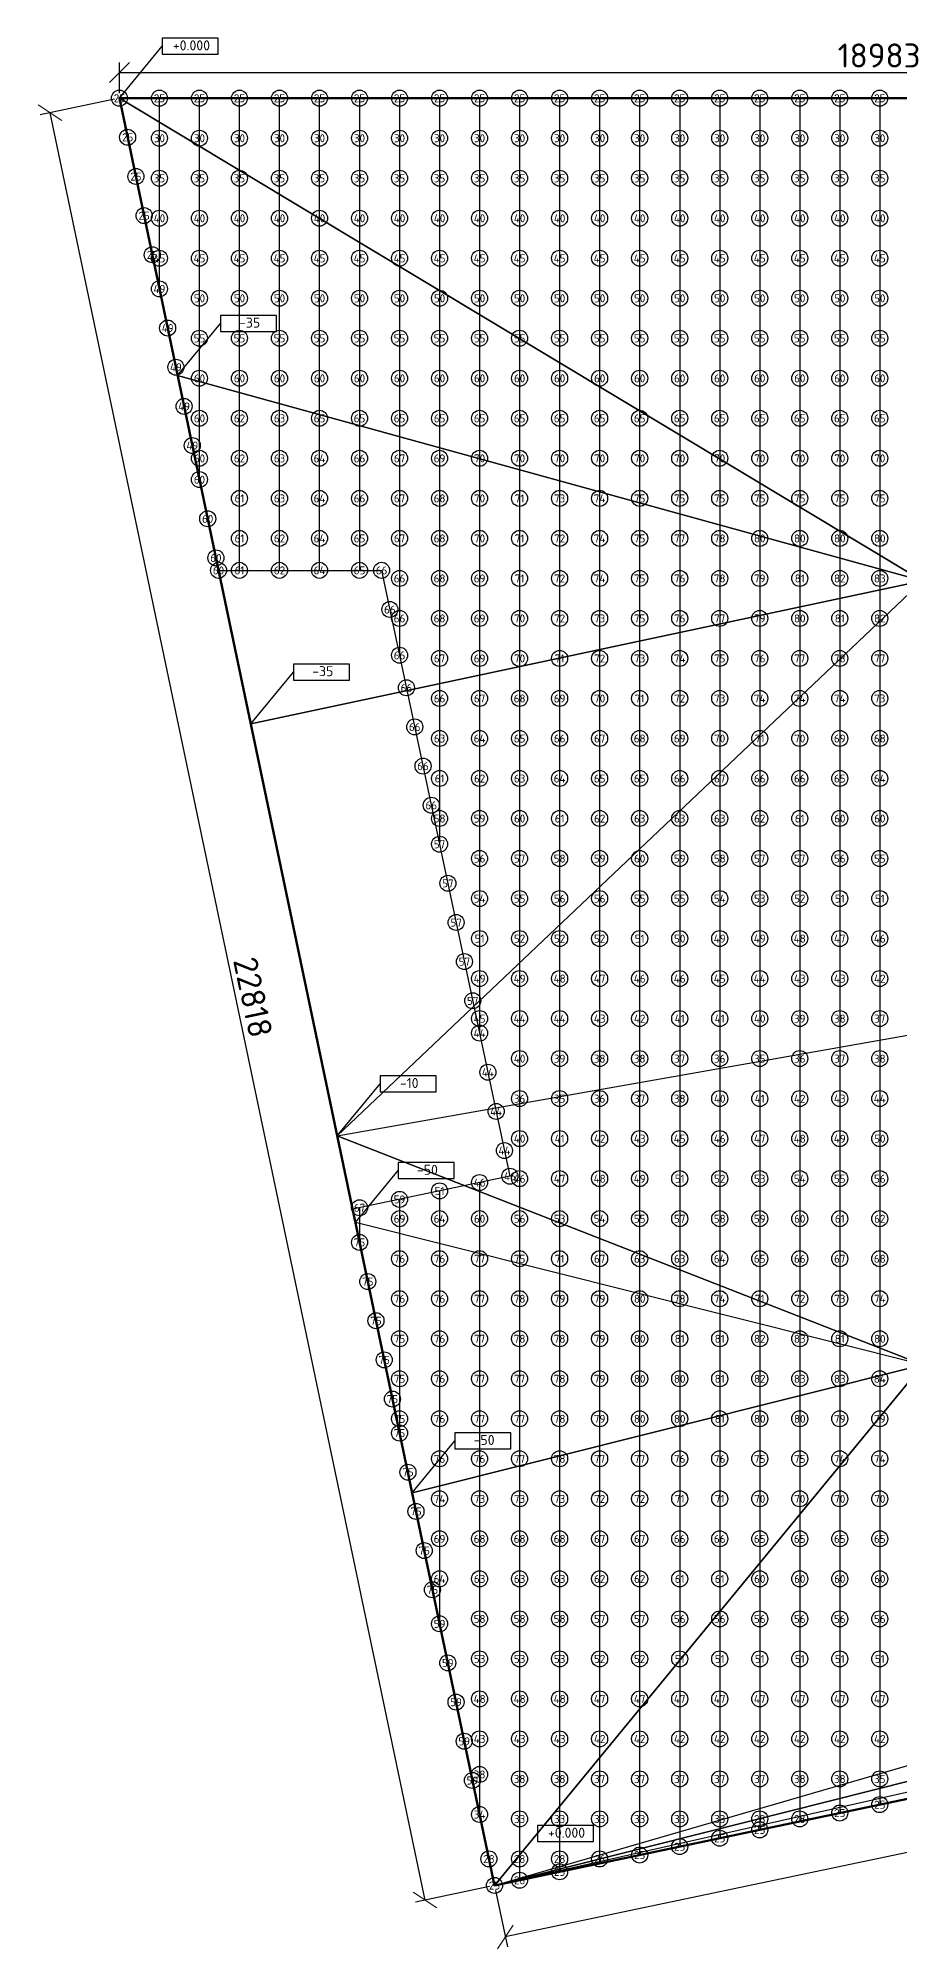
# Model space of a CAD drawing. Header units: millimetres. Extents: x 3543 to 412546, y -146359 to 38454.
# Drawn here: x 209844 to 220609, y -145965 to -122093 of the extents above; entities that cross this region are included whole.
import ezdxf
from ezdxf.enums import TextEntityAlignment as Align

# ---------------------------------------------------------------- set-up
doc = ezdxf.new("R2010")
doc.units = ezdxf.units.MM
doc.layers.add('контур', color=1, linetype='Continuous', lineweight=50)
doc.layers.add('размеры', color=7, linetype='Continuous', lineweight=5)
for name, color, linetype in [('линии_высот', 4, 'Continuous'), ('областиvb', 52, 'Continuous'), ('опоры_текстvb', 7, 'Continuous'), ('опорыvb', 7, 'Continuous'), ('сеткаvb', 8, 'Continuous')]:
    doc.layers.add(name, color=color, linetype=linetype)
doc.styles.add('isocpeur', font='isocpeur.ttf')
doc.dimstyles.new('ISO-25', dxfattribs={"dimtxt": 2.5, "dimasz": 2.5, "dimexe": 1.25, "dimexo": 0.625, "dimtad": 1, "dimdec": 0, "dimtxsty": 'isocpeur', "dimblk": 'OBLIQUE', "dimcen": 2.5, "dimadec": 0, "dimazin": 0, "dimtfac": 1, "dimtdec": 0, "dimtmove": 0, "dimatfit": 3, "dimfxl": 1, "dimarcsym": 0})

# ---------------------------------------------------------------- blocks, each defined once
blk = doc.blocks.new('otmetka_oporvb')
at = {"linetype": 'ByBlock', "lineweight": -2}
blk.add_hatch(color=0, dxfattribs=at).paths.add_polyline_path([(-38, -32, 1), (38, 32, 1)])
at = {"color": 0, "linetype": 'ByBlock', "lineweight": -2}
blk.add_line((0, 0), (2142, 2596), dxfattribs=at)
at = {"color": 0}
blk.add_lwpolyline([(2142, 2196), (4942, 2196), (4942, 2996), (2142, 2996)], close=True, dxfattribs=at)
at = {"color": 0, "linetype": 'ByBlock', "lineweight": -2, "style": 'isocpeur'}
blk.add_attdef('OTM', text='', height=500, dxfattribs=at).set_placement((3600, 2639), align=Align.MIDDLE_CENTER)
blk = doc.blocks.new('opor_symbPRO')
at = {"color": 0, "ltscale": 20}
blk.add_circle((0, 0), 100, dxfattribs=at)
at = {"layer": 'опоры_текстvb', "color": 0, "linetype": 'ByBlock', "lineweight": -2, "style": 'isocpeur'}
blk.add_attdef('COL', text='', height=100, dxfattribs=at).set_placement((0, -1), align=Align.MIDDLE_CENTER)
blk = doc.blocks.new('_OBLIQUE')
at = {"color": 0, "linetype": 'ByBlock'}
blk.add_line((-0.5, -0.5), (0.5, 0.5), dxfattribs=at)
blk = doc.blocks.new('*D54')
at = {"layer": 'Defpoints', "color": 0, "transparency": 16777216}
for p in [(229842, -122521), (210859, -122842), (229842, -122842)]:
    blk.add_point(p, dxfattribs=at)
at = {"layer": 'размеры', "color": 0, "lineweight": -2, "transparency": 16777216}
for p, q in [((210859, -122780), (210859, -122396)), ((229842, -122780), (229842, -122396)), ((210859, -122521), (229842, -122521))]:
    blk.add_line(p, q, dxfattribs=at)
at = {"layer": 'размеры', "color": 0, "lineweight": -2, "transparency": 16777216, "xscale": 250, "yscale": 250, "zscale": 250, "rotation": 180}
blk.add_blockref('_OBLIQUE', (210859, -122521), dxfattribs=at)
at = {"layer": 'размеры', "color": 0, "lineweight": -2, "transparency": 16777216, "xscale": 250, "yscale": 250, "zscale": 250}
blk.add_blockref('_OBLIQUE', (229842, -122521), dxfattribs=at)
at = {"layer": 'размеры', "color": 0, "transparency": 16777216, "insert": (220350, -122309), "char_height": 300, "attachment_point": 5, "style": 'isocpeur'}
blk.add_mtext('18983', dxfattribs=at)
blk = doc.blocks.new('*D49')
at = {"layer": 'Defpoints', "color": 0, "transparency": 16777216}
for p in [(299003, -127661), (215545, -145174), (215680, -145817)]:
    blk.add_point(p, dxfattribs=at)
at = {"layer": 'размеры', "color": 0, "lineweight": -2, "transparency": 16777216}
for p, q in [((299016, -127722), (299164, -128426)), ((299138, -128304), (215680, -145817)), ((215558, -145235), (215706, -145939))]:
    blk.add_line(p, q, dxfattribs=at)
at = {"layer": 'размеры', "color": 0, "lineweight": -2, "transparency": 16777216, "xscale": 250, "yscale": 250, "zscale": 250}
for p, rotation in [((299138, -128304), 11.85098422200823), ((215680, -145817), 191.8509842220083)]:
    blk.add_blockref('_OBLIQUE', p, dxfattribs=dict(at, rotation=rotation))
at = {"layer": 'размеры', "color": 0, "transparency": 16777216, "insert": (257365, -136852), "char_height": 300, "attachment_point": 5, "rotation": 11.851, "style": 'isocpeur'}
blk.add_mtext('85276', dxfattribs=at)
blk = doc.blocks.new('*D45')
at = {"layer": 'Defpoints', "color": 0, "transparency": 16777216}
for p in [(210859, -122842), (209992, -123024), (215545, -145174)]:
    blk.add_point(p, dxfattribs=at)
at = {"layer": 'размеры', "color": 0, "lineweight": -2, "transparency": 16777216}
for p, q in [((210798, -122855), (209870, -123050)), ((214678, -145355), (209992, -123024)), ((215484, -145186), (214556, -145381))]:
    blk.add_line(p, q, dxfattribs=at)
at = {"layer": 'размеры', "color": 0, "lineweight": -2, "transparency": 16777216, "xscale": 250, "yscale": 250, "zscale": 250}
for p, rotation in [((209992, -123024), 101.8514434178361), ((214678, -145355), 281.8514434178361)]:
    blk.add_blockref('_OBLIQUE', p, dxfattribs=dict(at, rotation=rotation))
at = {"layer": 'размеры', "color": 0, "transparency": 16777216, "insert": (212528, -134076), "char_height": 300, "attachment_point": 5, "rotation": 281.8514, "style": 'isocpeur'}
blk.add_mtext('22818', dxfattribs=at)

msp = doc.modelspace()

# ---------------------------------------------------------------- linework, layer by layer
at = {"layer": 'контур', "linetype": 'Continuous'}
msp.add_lwpolyline([(215545, -145173.6), (210858.8, -122842.2), (229841.6, -122842.2), (229841.6, -132939.6), (261341.5, -132939.6), (261341.5, -122842.2), (299003.2, -122842.2), (299003.2, -127660.7)], close=True, dxfattribs=at)
at = {"layer": 'линии_высот'}
for points in [[(210858.8, -122842.2), (220891.8, -128871.8), (229841.6, -122842.2)], [(220891.8, -128871.8), (210858.8, -122842.2), (211585.8, -126306.7)], [(220891.8, -128871.8), (211585.8, -126306.7), (212499.7, -130661.5)], [(252298.9, -136875.6), (215545, -145173.6), (299003.2, -127660.7)], [(220891.8, -128871.8), (212499.7, -130661.5), (213579.5, -135807)], [(220891.8, -128871.8), (213579.5, -135807), (229841.6, -132939.6)], [(220897.2, -138667.6), (213579.5, -135807), (229841.6, -132939.6)], [(220897.2, -138667.6), (213807, -136891.3), (213579.5, -135807)], [(220897.2, -138667.6), (213807, -136891.3), (214515.2, -140266.4)], [(244268.4, -137933.7), (252298.9, -136875.6), (215545, -145173.6)], [(215545, -145173.6), (230076.7, -140954.3), (244268.4, -137933.7)], [(220897.2, -138667.6), (214515.2, -140266.4), (215545, -145173.6)], [(220897.2, -138667.6), (215545, -145173.6), (230076.7, -140954.3)]]:
    msp.add_lwpolyline(points, close=True, dxfattribs=at)
at = {"layer": 'областиvb'}
msp.add_lwpolyline([(212096.8, -128741.7), (214134, -128741.7), (215737.6, -136311.5), (213771.9, -136724)], close=True, dxfattribs=at)
at = {"layer": 'сеткаvb'}
for p, q in [((210858.8, -122842.2), (229841.6, -122842.2)), ((211358.8, -125224.8), (211358.8, -122842.2)), ((211858.8, -127607.5), (211858.8, -122842.2)), ((212358.8, -128741.7), (212358.8, -122842.2)), ((212858.8, -128741.7), (212858.8, -122842.2)), ((213358.8, -128741.7), (213358.8, -122842.2)), ((213858.8, -122842.2), (213858.8, -128741.7)), ((214358.8, -122842.2), (214358.8, -129803)), ((214858.8, -122842.2), (214858.8, -132163.2)), ((215358.8, -122842.2), (215358.8, -134523.4)), ((215858.8, -122842.2), (215858.8, -145107.7)), ((216358.8, -122842.2), (216358.8, -145002.8)), ((216858.8, -122842.2), (216858.8, -144897.9)), ((217358.8, -122842.2), (217358.8, -144792.9)), ((217858.8, -122842.2), (217858.8, -144688)), ((218358.8, -122842.2), (218358.8, -144583.1)), ((218858.8, -122842.2), (218858.8, -144478.2)), ((219358.8, -122842.2), (219358.8, -144373.3)), ((219858.8, -122842.2), (219858.8, -144268.3)), ((220358.8, -122842.2), (220358.8, -144163.4)), ((214858.8, -136495.9), (214858.8, -141903.6)), ((215358.8, -136390.9), (215358.8, -144286.2)), ((213858.8, -136705.7), (213858.8, -137138.2)), ((214358.8, -136600.8), (214358.8, -139520.9))]:
    msp.add_line(p, q, dxfattribs=at)

# ---------------------------------------------------------------- block references
at = {"xscale": 0.25, "yscale": 0.25, "zscale": 0.25}
for p, values in [((210858.8, -122842.2), {'OTM': '+0.000'}), ((211585.8, -126306.7), {'OTM': '-35'}), ((212499.7, -130661.5), {'OTM': '-35'}), ((213579.5, -135807), {'OTM': '-10'}), ((213807, -136891.3), {'OTM': '-50'}), ((214515.2, -140266.4), {'OTM': '-50'}), ((215545, -145173.6), {'OTM': '+0.000'})]:
    msp.add_blockref('otmetka_oporvb', p, dxfattribs=at).add_auto_attribs(values)
at = {"layer": 'опорыvb', "color": 1}
for p, values in [((210858.8, -122842.2), {'COL': '25'}), ((211358.8, -122842.2), {'COL': '25'}), ((211858.8, -122842.2), {'COL': '25'}), ((212358.8, -122842.2), {'COL': '25'}), ((212858.8, -122842.2), {'COL': '25'}), ((213358.8, -122842.2), {'COL': '25'}), ((213858.8, -122842.2), {'COL': '25'}), ((214358.8, -122842.2), {'COL': '25'}), ((214858.8, -122842.2), {'COL': '25'}), ((215358.8, -122842.2), {'COL': '25'}), ((215858.8, -122842.2), {'COL': '25'}), ((216358.8, -122842.2), {'COL': '25'}), ((216858.8, -122842.2), {'COL': '25'}), ((217358.8, -122842.2), {'COL': '25'}), ((217858.8, -122842.2), {'COL': '25'}), ((218358.8, -122842.2), {'COL': '25'}), ((218858.8, -122842.2), {'COL': '25'}), ((219358.8, -122842.2), {'COL': '25'}), ((219858.8, -122842.2), {'COL': '25'}), ((220358.8, -122842.2), {'COL': '25'}), ((210961.5, -123331.5), {'COL': '25'}), ((211358.8, -123342.2), {'COL': '30'}), ((211858.8, -123342.2), {'COL': '30'}), ((212358.8, -123342.2), {'COL': '30'}), ((212858.8, -123342.2), {'COL': '30'}), ((213358.8, -123342.2), {'COL': '30'}), ((213858.8, -123342.2), {'COL': '30'}), ((214358.8, -123342.2), {'COL': '30'}), ((214858.8, -123342.2), {'COL': '30'}), ((215358.8, -123342.2), {'COL': '30'}), ((215858.8, -123342.2), {'COL': '30'}), ((216358.8, -123342.2), {'COL': '30'}), ((216858.8, -123342.2), {'COL': '30'}), ((217358.8, -123342.2), {'COL': '30'}), ((217858.8, -123342.2), {'COL': '30'}), ((218358.8, -123342.2), {'COL': '30'}), ((218858.8, -123342.2), {'COL': '30'}), ((219358.8, -123342.2), {'COL': '30'}), ((219858.8, -123342.2), {'COL': '30'}), ((220358.8, -123342.2), {'COL': '30'}), ((219858.8, -144268.3), {'COL': '25'}), ((220358.8, -144163.4), {'COL': '25'}), ((215358.8, -144286.2), {'COL': '34'}), ((215858.8, -144342.2), {'COL': '33'}), ((216358.8, -144342.2), {'COL': '33'}), ((216858.8, -144342.2), {'COL': '33'}), ((217358.8, -144342.2), {'COL': '33'}), ((217858.8, -144342.2), {'COL': '33'}), ((218358.8, -144342.2), {'COL': '33'}), ((218858.8, -144342.2), {'COL': '28'}), ((218858.8, -144478.2), {'COL': '25'}), ((219358.8, -144342.2), {'COL': '28'}), ((217858.8, -144688), {'COL': '25'}), ((218358.8, -144583.1), {'COL': '25'}), ((215475.5, -144842.2), {'COL': '28'}), ((215858.8, -144842.2), {'COL': '28'}), ((216358.8, -144842.2), {'COL': '28'}), ((216858.8, -144842.2), {'COL': '26'}), ((217358.8, -144792.9), {'COL': '25'}), ((215545, -145173.6), {'COL': '25'}), ((215858.8, -145107.7), {'COL': '26'}), ((216358.8, -145002.8), {'COL': '25'})]:
    msp.add_blockref('opor_symbPRO', p, dxfattribs=at).add_auto_attribs(values)
at = {"layer": 'опорыvb', "color": 92}
for p, values in [((211064.2, -123820.8), {'COL': '25'}), ((211358.8, -123842.2), {'COL': '35'}), ((211858.8, -123842.2), {'COL': '35'}), ((212358.8, -123842.2), {'COL': '35'}), ((212858.8, -123842.2), {'COL': '35'}), ((213358.8, -123842.2), {'COL': '35'}), ((213858.8, -123842.2), {'COL': '35'}), ((214358.8, -123842.2), {'COL': '35'}), ((214858.8, -123842.2), {'COL': '35'}), ((215358.8, -123842.2), {'COL': '35'}), ((215858.8, -123842.2), {'COL': '35'}), ((216358.8, -123842.2), {'COL': '35'}), ((216858.8, -123842.2), {'COL': '35'}), ((217358.8, -123842.2), {'COL': '35'}), ((217858.8, -123842.2), {'COL': '35'}), ((218358.8, -123842.2), {'COL': '35'}), ((218858.8, -123842.2), {'COL': '35'}), ((219358.8, -123842.2), {'COL': '35'}), ((219858.8, -123842.2), {'COL': '35'}), ((220358.8, -123842.2), {'COL': '35'}), ((211166.9, -124310.2), {'COL': '25'}), ((211358.8, -124342.2), {'COL': '40'}), ((211858.8, -124342.2), {'COL': '40'}), ((212358.8, -124342.2), {'COL': '40'}), ((212858.8, -124342.2), {'COL': '40'}), ((213358.8, -124342.2), {'COL': '40'}), ((213858.8, -124342.2), {'COL': '40'}), ((214358.8, -124342.2), {'COL': '40'}), ((214858.8, -124342.2), {'COL': '40'}), ((215358.8, -124342.2), {'COL': '40'}), ((215858.8, -124342.2), {'COL': '40'}), ((216358.8, -124342.2), {'COL': '40'}), ((216858.8, -124342.2), {'COL': '40'}), ((217358.8, -124342.2), {'COL': '40'}), ((217858.8, -124342.2), {'COL': '40'}), ((218358.8, -124342.2), {'COL': '40'}), ((218858.8, -124342.2), {'COL': '40'}), ((219358.8, -124342.2), {'COL': '40'}), ((219858.8, -124342.2), {'COL': '40'}), ((220358.8, -124342.2), {'COL': '40'}), ((211269.6, -124799.5), {'COL': '25'}), ((211358.8, -124842.2), {'COL': '45'}), ((211858.8, -124842.2), {'COL': '45'}), ((212358.8, -124842.2), {'COL': '45'}), ((212858.8, -124842.2), {'COL': '45'}), ((213358.8, -124842.2), {'COL': '45'}), ((213858.8, -124842.2), {'COL': '45'}), ((214358.8, -124842.2), {'COL': '45'}), ((214858.8, -124842.2), {'COL': '45'}), ((215358.8, -124842.2), {'COL': '45'}), ((215858.8, -124842.2), {'COL': '45'}), ((216358.8, -124842.2), {'COL': '45'}), ((216858.8, -124842.2), {'COL': '45'}), ((217358.8, -124842.2), {'COL': '45'}), ((217858.8, -124842.2), {'COL': '45'}), ((218358.8, -124842.2), {'COL': '45'}), ((218858.8, -124842.2), {'COL': '45'}), ((219358.8, -124842.2), {'COL': '45'}), ((219858.8, -124842.2), {'COL': '45'}), ((220358.8, -124842.2), {'COL': '45'}), ((211358.8, -125224.8), {'COL': '49'}), ((218358.8, -133342.2), {'COL': '49'}), ((218858.8, -133342.2), {'COL': '49'}), ((219358.8, -133342.2), {'COL': '48'}), ((219858.8, -133342.2), {'COL': '47'}), ((220358.8, -133342.2), {'COL': '46'}), ((215358.8, -133842.2), {'COL': '49'}), ((215858.8, -133842.2), {'COL': '49'}), ((216358.8, -133842.2), {'COL': '48'}), ((216858.8, -133842.2), {'COL': '47'}), ((217358.8, -133842.2), {'COL': '46'}), ((217858.8, -133842.2), {'COL': '46'}), ((218358.8, -133842.2), {'COL': '45'}), ((218858.8, -133842.2), {'COL': '44'}), ((219358.8, -133842.2), {'COL': '43'}), ((219858.8, -133842.2), {'COL': '43'}), ((220358.8, -133842.2), {'COL': '42'}), ((215273.3, -134119.8), {'COL': '57'}), ((215358.8, -134342.2), {'COL': '45'}), ((215858.8, -134342.2), {'COL': '44'}), ((216358.8, -134342.2), {'COL': '44'}), ((216858.8, -134342.2), {'COL': '43'}), ((217358.8, -134342.2), {'COL': '42'}), ((217858.8, -134342.2), {'COL': '41'}), ((218358.8, -134342.2), {'COL': '41'}), ((218858.8, -134342.2), {'COL': '40'}), ((219358.8, -134342.2), {'COL': '39'}), ((219858.8, -134342.2), {'COL': '38'}), ((220358.8, -134342.2), {'COL': '37'}), ((215358.8, -134523.4), {'COL': '44'}), ((215858.8, -134842.2), {'COL': '40'}), ((216358.8, -134842.2), {'COL': '39'}), ((216858.8, -134842.2), {'COL': '38'}), ((217358.8, -134842.2), {'COL': '38'}), ((217858.8, -134842.2), {'COL': '37'}), ((218358.8, -134842.2), {'COL': '36'}), ((218858.8, -134842.2), {'COL': '35'}), ((219358.8, -134842.2), {'COL': '36'}), ((219858.8, -134842.2), {'COL': '37'}), ((220358.8, -134842.2), {'COL': '38'}), ((215462.4, -135012.5), {'COL': '44'}), ((215858.8, -135342.2), {'COL': '36'}), ((216358.8, -135342.2), {'COL': '35'}), ((216858.8, -135342.2), {'COL': '36'}), ((217358.8, -135342.2), {'COL': '37'}), ((217858.8, -135342.2), {'COL': '38'}), ((218358.8, -135342.2), {'COL': '40'}), ((218858.8, -135342.2), {'COL': '41'}), ((219358.8, -135342.2), {'COL': '42'}), ((219858.8, -135342.2), {'COL': '43'}), ((220358.8, -135342.2), {'COL': '44'}), ((215566, -135501.7), {'COL': '44'}), ((215858.8, -135842.2), {'COL': '40'}), ((216358.8, -135842.2), {'COL': '41'}), ((216858.8, -135842.2), {'COL': '42'}), ((217358.8, -135842.2), {'COL': '43'}), ((217858.8, -135842.2), {'COL': '45'}), ((218358.8, -135842.2), {'COL': '46'}), ((218858.8, -135842.2), {'COL': '47'}), ((219358.8, -135842.2), {'COL': '48'}), ((219858.8, -135842.2), {'COL': '49'}), ((215669.7, -135990.8), {'COL': '44'}), ((215358.8, -136390.9), {'COL': '46'}), ((215737.6, -136311.5), {'COL': '46'}), ((215858.8, -136342.2), {'COL': '46'}), ((216358.8, -136342.2), {'COL': '47'}), ((216858.8, -136342.2), {'COL': '48'}), ((217358.8, -136342.2), {'COL': '49'}), ((215358.8, -142842.2), {'COL': '48'}), ((215858.8, -142842.2), {'COL': '48'}), ((216358.8, -142842.2), {'COL': '48'}), ((216858.8, -142842.2), {'COL': '47'}), ((217358.8, -142842.2), {'COL': '47'}), ((217858.8, -142842.2), {'COL': '47'}), ((218358.8, -142842.2), {'COL': '47'}), ((218858.8, -142842.2), {'COL': '47'}), ((219358.8, -142842.2), {'COL': '47'}), ((219858.8, -142842.2), {'COL': '47'}), ((220358.8, -142842.2), {'COL': '47'}), ((215358.8, -143342.2), {'COL': '43'}), ((215858.8, -143342.2), {'COL': '43'}), ((216358.8, -143342.2), {'COL': '43'}), ((216858.8, -143342.2), {'COL': '42'}), ((217358.8, -143342.2), {'COL': '42'}), ((217858.8, -143342.2), {'COL': '42'}), ((218358.8, -143342.2), {'COL': '42'}), ((218858.8, -143342.2), {'COL': '42'}), ((219358.8, -143342.2), {'COL': '42'}), ((219858.8, -143342.2), {'COL': '42'}), ((220358.8, -143342.2), {'COL': '42'}), ((215358.8, -143786.2), {'COL': '38'}), ((215858.8, -143842.2), {'COL': '38'}), ((216358.8, -143842.2), {'COL': '38'}), ((216858.8, -143842.2), {'COL': '37'}), ((217358.8, -143842.2), {'COL': '37'}), ((217858.8, -143842.2), {'COL': '37'}), ((218358.8, -143842.2), {'COL': '37'}), ((218858.8, -143842.2), {'COL': '37'}), ((219358.8, -143842.2), {'COL': '38'}), ((219858.8, -143842.2), {'COL': '38'}), ((220358.8, -143842.2), {'COL': '35'})]:
    msp.add_blockref('opor_symbPRO', p, dxfattribs=at).add_auto_attribs(values)
at = {"layer": 'опорыvb', "color": 131}
for p, values in [((211858.8, -125342.2), {'COL': '50'}), ((212358.8, -125342.2), {'COL': '50'}), ((212858.8, -125342.2), {'COL': '50'}), ((213358.8, -125342.2), {'COL': '50'}), ((213858.8, -125342.2), {'COL': '50'}), ((214358.8, -125342.2), {'COL': '50'}), ((214858.8, -125342.2), {'COL': '50'}), ((215358.8, -125342.2), {'COL': '50'}), ((215858.8, -125342.2), {'COL': '50'}), ((216358.8, -125342.2), {'COL': '50'}), ((216858.8, -125342.2), {'COL': '50'}), ((217358.8, -125342.2), {'COL': '50'}), ((217858.8, -125342.2), {'COL': '50'}), ((218358.8, -125342.2), {'COL': '50'}), ((218858.8, -125342.2), {'COL': '50'}), ((219358.8, -125342.2), {'COL': '50'}), ((219858.8, -125342.2), {'COL': '50'}), ((220358.8, -125342.2), {'COL': '50'}), ((211461.5, -125714.2), {'COL': '49'}), ((211858.8, -125842.2), {'COL': '55'}), ((212358.8, -125842.2), {'COL': '55'}), ((212858.8, -125842.2), {'COL': '55'}), ((213358.8, -125842.2), {'COL': '55'}), ((213858.8, -125842.2), {'COL': '55'}), ((214358.8, -125842.2), {'COL': '55'}), ((214858.8, -125842.2), {'COL': '55'}), ((215358.8, -125842.2), {'COL': '55'}), ((215858.8, -125842.2), {'COL': '55'}), ((216358.8, -125842.2), {'COL': '55'}), ((216858.8, -125842.2), {'COL': '55'}), ((217358.8, -125842.2), {'COL': '55'}), ((217858.8, -125842.2), {'COL': '55'}), ((218358.8, -125842.2), {'COL': '55'}), ((218858.8, -125842.2), {'COL': '55'}), ((219358.8, -125842.2), {'COL': '55'}), ((219858.8, -125842.2), {'COL': '55'}), ((220358.8, -125842.2), {'COL': '55'}), ((211564.2, -126203.5), {'COL': '49'}), ((211858.8, -126342.2), {'COL': '60'}), ((212358.8, -126342.2), {'COL': '60'}), ((212858.8, -126342.2), {'COL': '60'}), ((213358.8, -126342.2), {'COL': '60'}), ((213858.8, -126342.2), {'COL': '60'}), ((214358.8, -126342.2), {'COL': '60'}), ((214858.8, -126342.2), {'COL': '60'}), ((215358.8, -126342.2), {'COL': '60'}), ((215858.8, -126342.2), {'COL': '60'}), ((216358.8, -126342.2), {'COL': '60'}), ((216858.8, -126342.2), {'COL': '60'}), ((217358.8, -126342.2), {'COL': '60'}), ((217858.8, -126342.2), {'COL': '60'}), ((218358.8, -126342.2), {'COL': '60'}), ((218858.8, -126342.2), {'COL': '60'}), ((219358.8, -126342.2), {'COL': '60'}), ((219858.8, -126342.2), {'COL': '60'}), ((220358.8, -126342.2), {'COL': '60'}), ((211666.9, -126692.9), {'COL': '49'}), ((211858.8, -126842.2), {'COL': '60'}), ((212358.8, -126842.2), {'COL': '62'}), ((212858.8, -126842.2), {'COL': '63'}), ((213358.8, -126842.2), {'COL': '65'}), ((213858.8, -126842.2), {'COL': '65'}), ((214358.8, -126842.2), {'COL': '65'}), ((214858.8, -126842.2), {'COL': '65'}), ((215358.8, -126842.2), {'COL': '65'}), ((215858.8, -126842.2), {'COL': '65'}), ((216358.8, -126842.2), {'COL': '65'}), ((216858.8, -126842.2), {'COL': '65'}), ((217358.8, -126842.2), {'COL': '65'}), ((217858.8, -126842.2), {'COL': '65'}), ((218358.8, -126842.2), {'COL': '65'}), ((218858.8, -126842.2), {'COL': '65'}), ((219358.8, -126842.2), {'COL': '65'}), ((219858.8, -126842.2), {'COL': '65'}), ((220358.8, -126842.2), {'COL': '65'}), ((211769.6, -127182.2), {'COL': '49'}), ((211858.8, -127342.2), {'COL': '60'}), ((212358.8, -127342.2), {'COL': '62'}), ((212858.8, -127342.2), {'COL': '63'}), ((213358.8, -127342.2), {'COL': '64'}), ((213858.8, -127342.2), {'COL': '66'}), ((214358.8, -127342.2), {'COL': '67'}), ((214858.8, -127342.2), {'COL': '69'}), ((215358.8, -127342.2), {'COL': '70'}), ((215858.8, -127342.2), {'COL': '70'}), ((216358.8, -127342.2), {'COL': '70'}), ((216858.8, -127342.2), {'COL': '70'}), ((217358.8, -127342.2), {'COL': '70'}), ((217858.8, -127342.2), {'COL': '70'}), ((218358.8, -127342.2), {'COL': '70'}), ((218858.8, -127342.2), {'COL': '70'}), ((219358.8, -127342.2), {'COL': '70'}), ((219858.8, -127342.2), {'COL': '70'}), ((220358.8, -127342.2), {'COL': '70'}), ((211858.8, -127607.5), {'COL': '60'}), ((212358.8, -127842.2), {'COL': '61'}), ((212858.8, -127842.2), {'COL': '63'}), ((213358.8, -127842.2), {'COL': '64'}), ((213858.8, -127842.2), {'COL': '66'}), ((214358.8, -127842.2), {'COL': '67'}), ((214858.8, -127842.2), {'COL': '68'}), ((215358.8, -127842.2), {'COL': '70'}), ((215858.8, -127842.2), {'COL': '71'}), ((216358.8, -127842.2), {'COL': '73'}), ((216858.8, -127842.2), {'COL': '74'}), ((217358.8, -127842.2), {'COL': '75'}), ((217858.8, -127842.2), {'COL': '75'}), ((218358.8, -127842.2), {'COL': '75'}), ((218858.8, -127842.2), {'COL': '75'}), ((219358.8, -127842.2), {'COL': '75'}), ((219858.8, -127842.2), {'COL': '75'}), ((220358.8, -127842.2), {'COL': '75'}), ((211961.5, -128096.9), {'COL': '60'}), ((212358.8, -128342.2), {'COL': '61'}), ((212858.8, -128342.2), {'COL': '62'}), ((213358.8, -128342.2), {'COL': '64'}), ((213858.8, -128342.2), {'COL': '65'}), ((214358.8, -128342.2), {'COL': '67'}), ((214858.8, -128342.2), {'COL': '68'}), ((215358.8, -128342.2), {'COL': '70'}), ((215858.8, -128342.2), {'COL': '71'}), ((216358.8, -128342.2), {'COL': '72'}), ((216858.8, -128342.2), {'COL': '74'}), ((217358.8, -128342.2), {'COL': '75'}), ((217858.8, -128342.2), {'COL': '77'}), ((218358.8, -128342.2), {'COL': '78'}), ((212064.2, -128586.2), {'COL': '60'}), ((212096.8, -128741.7), {'COL': '60'}), ((212358.8, -128741.7), {'COL': '61'}), ((212858.8, -128741.7), {'COL': '62'}), ((213358.8, -128741.7), {'COL': '64'}), ((213858.8, -128741.7), {'COL': '65'}), ((214134, -128741.7), {'COL': '66'}), ((214358.8, -128842.2), {'COL': '66'}), ((214858.8, -128842.2), {'COL': '68'}), ((215358.8, -128842.2), {'COL': '69'}), ((215858.8, -128842.2), {'COL': '71'}), ((216358.8, -128842.2), {'COL': '72'}), ((216858.8, -128842.2), {'COL': '74'}), ((217358.8, -128842.2), {'COL': '75'}), ((217858.8, -128842.2), {'COL': '76'}), ((218358.8, -128842.2), {'COL': '78'}), ((218858.8, -128842.2), {'COL': '79'}), ((214237.6, -129230.9), {'COL': '66'}), ((214358.8, -129342.2), {'COL': '66'}), ((214858.8, -129342.2), {'COL': '68'}), ((215358.8, -129342.2), {'COL': '69'}), ((215858.8, -129342.2), {'COL': '70'}), ((216358.8, -129342.2), {'COL': '72'}), ((216858.8, -129342.2), {'COL': '73'}), ((217358.8, -129342.2), {'COL': '75'}), ((217858.8, -129342.2), {'COL': '76'}), ((218358.8, -129342.2), {'COL': '77'}), ((218858.8, -129342.2), {'COL': '79'}), ((214358.8, -129803), {'COL': '66'}), ((214858.8, -129842.2), {'COL': '67'}), ((215358.8, -129842.2), {'COL': '69'}), ((215858.8, -129842.2), {'COL': '70'}), ((216358.8, -129842.2), {'COL': '71'}), ((216858.8, -129842.2), {'COL': '72'}), ((217358.8, -129842.2), {'COL': '73'}), ((217858.8, -129842.2), {'COL': '74'}), ((218358.8, -129842.2), {'COL': '75'}), ((218858.8, -129842.2), {'COL': '76'}), ((219358.8, -129842.2), {'COL': '77'}), ((219858.8, -129842.2), {'COL': '78'}), ((220358.8, -129842.2), {'COL': '77'}), ((214444.8, -130209.1), {'COL': '66'}), ((214858.8, -130342.2), {'COL': '66'}), ((215358.8, -130342.2), {'COL': '67'}), ((215858.8, -130342.2), {'COL': '68'}), ((216358.8, -130342.2), {'COL': '69'}), ((216858.8, -130342.2), {'COL': '70'}), ((217358.8, -130342.2), {'COL': '71'}), ((217858.8, -130342.2), {'COL': '72'}), ((218358.8, -130342.2), {'COL': '73'}), ((218858.8, -130342.2), {'COL': '74'}), ((219358.8, -130342.2), {'COL': '74'}), ((219858.8, -130342.2), {'COL': '74'}), ((220358.8, -130342.2), {'COL': '73'}), ((214548.5, -130698.3), {'COL': '66'}), ((214858.8, -130842.2), {'COL': '63'}), ((215358.8, -130842.2), {'COL': '64'}), ((215858.8, -130842.2), {'COL': '65'}), ((216358.8, -130842.2), {'COL': '66'}), ((216858.8, -130842.2), {'COL': '67'}), ((217358.8, -130842.2), {'COL': '68'}), ((217858.8, -130842.2), {'COL': '69'}), ((218358.8, -130842.2), {'COL': '70'}), ((218858.8, -130842.2), {'COL': '71'}), ((219358.8, -130842.2), {'COL': '70'}), ((219858.8, -130842.2), {'COL': '69'}), ((220358.8, -130842.2), {'COL': '68'}), ((214652.1, -131187.4), {'COL': '66'}), ((214858.8, -131342.2), {'COL': '61'}), ((215358.8, -131342.2), {'COL': '62'}), ((215858.8, -131342.2), {'COL': '63'}), ((216358.8, -131342.2), {'COL': '64'}), ((216858.8, -131342.2), {'COL': '65'}), ((217358.8, -131342.2), {'COL': '65'}), ((217858.8, -131342.2), {'COL': '66'}), ((218358.8, -131342.2), {'COL': '67'}), ((218858.8, -131342.2), {'COL': '66'}), ((219358.8, -131342.2), {'COL': '66'}), ((219858.8, -131342.2), {'COL': '65'}), ((220358.8, -131342.2), {'COL': '64'}), ((214755.7, -131676.6), {'COL': '66'}), ((214858.8, -131842.2), {'COL': '58'}), ((215358.8, -131842.2), {'COL': '59'}), ((215858.8, -131842.2), {'COL': '60'}), ((216358.8, -131842.2), {'COL': '61'}), ((216858.8, -131842.2), {'COL': '62'}), ((217358.8, -131842.2), {'COL': '63'}), ((217858.8, -131842.2), {'COL': '63'}), ((218358.8, -131842.2), {'COL': '63'}), ((218858.8, -131842.2), {'COL': '62'}), ((219358.8, -131842.2), {'COL': '61'}), ((219858.8, -131842.2), {'COL': '60'}), ((220358.8, -131842.2), {'COL': '60'}), ((214858.8, -132163.2), {'COL': '57'}), ((215358.8, -132342.2), {'COL': '56'}), ((215858.8, -132342.2), {'COL': '57'}), ((216358.8, -132342.2), {'COL': '58'}), ((216858.8, -132342.2), {'COL': '59'}), ((217358.8, -132342.2), {'COL': '60'}), ((217858.8, -132342.2), {'COL': '59'}), ((218358.8, -132342.2), {'COL': '58'}), ((218858.8, -132342.2), {'COL': '57'}), ((219358.8, -132342.2), {'COL': '57'}), ((219858.8, -132342.2), {'COL': '56'}), ((220358.8, -132342.2), {'COL': '55'}), ((214962.4, -132652.3), {'COL': '57'}), ((215358.8, -132842.2), {'COL': '54'}), ((215858.8, -132842.2), {'COL': '55'}), ((216358.8, -132842.2), {'COL': '56'}), ((216858.8, -132842.2), {'COL': '56'}), ((217358.8, -132842.2), {'COL': '55'}), ((217858.8, -132842.2), {'COL': '55'}), ((218358.8, -132842.2), {'COL': '54'}), ((218858.8, -132842.2), {'COL': '53'}), ((219358.8, -132842.2), {'COL': '52'}), ((219858.8, -132842.2), {'COL': '51'}), ((220358.8, -132842.2), {'COL': '51'}), ((215066, -133141.5), {'COL': '57'}), ((215358.8, -133342.2), {'COL': '51'}), ((215858.8, -133342.2), {'COL': '52'}), ((216358.8, -133342.2), {'COL': '52'}), ((216858.8, -133342.2), {'COL': '52'}), ((217358.8, -133342.2), {'COL': '51'}), ((217858.8, -133342.2), {'COL': '50'}), ((215169.7, -133630.6), {'COL': '57'}), ((220358.8, -135842.2), {'COL': '50'}), ((217858.8, -136342.2), {'COL': '51'}), ((218358.8, -136342.2), {'COL': '52'}), ((218858.8, -136342.2), {'COL': '53'}), ((219358.8, -136342.2), {'COL': '54'}), ((219858.8, -136342.2), {'COL': '55'}), ((220358.8, -136342.2), {'COL': '56'}), ((214358.8, -136600.8), {'COL': '59'}), ((214858.8, -136495.9), {'COL': '51'}), ((213858.8, -136705.7), {'COL': '67'}), ((214358.8, -136842.2), {'COL': '69'}), ((214858.8, -136842.2), {'COL': '64'}), ((215358.8, -136842.2), {'COL': '60'}), ((215858.8, -136842.2), {'COL': '56'}), ((216358.8, -136842.2), {'COL': '53'}), ((216858.8, -136842.2), {'COL': '54'}), ((217358.8, -136842.2), {'COL': '55'}), ((217858.8, -136842.2), {'COL': '57'}), ((218358.8, -136842.2), {'COL': '58'}), ((218858.8, -136842.2), {'COL': '59'}), ((219358.8, -136842.2), {'COL': '60'}), ((219858.8, -136842.2), {'COL': '61'}), ((220358.8, -136842.2), {'COL': '62'}), ((213858.8, -137138.2), {'COL': '75'}), ((214358.8, -137342.2), {'COL': '76'}), ((214858.8, -137342.2), {'COL': '76'}), ((215358.8, -137342.2), {'COL': '77'}), ((215858.8, -137342.2), {'COL': '75'}), ((216358.8, -137342.2), {'COL': '71'}), ((216858.8, -137342.2), {'COL': '67'}), ((217358.8, -137342.2), {'COL': '63'}), ((217858.8, -137342.2), {'COL': '63'}), ((218358.8, -137342.2), {'COL': '64'}), ((218858.8, -137342.2), {'COL': '65'}), ((219358.8, -137342.2), {'COL': '66'}), ((219858.8, -137342.2), {'COL': '67'}), ((220358.8, -137342.2), {'COL': '68'}), ((213961.5, -137627.6), {'COL': '75'}), ((214358.8, -137842.2), {'COL': '76'}), ((214858.8, -137842.2), {'COL': '76'}), ((215358.8, -137842.2), {'COL': '77'}), ((215858.8, -137842.2), {'COL': '78'}), ((216358.8, -137842.2), {'COL': '79'}), ((216858.8, -137842.2), {'COL': '79'}), ((217858.8, -137842.2), {'COL': '78'}), ((218358.8, -137842.2), {'COL': '74'}), ((218858.8, -137842.2), {'COL': '71'}), ((219358.8, -137842.2), {'COL': '72'}), ((219858.8, -137842.2), {'COL': '73'}), ((220358.8, -137842.2), {'COL': '74'}), ((214064.2, -138116.9), {'COL': '75'}), ((214358.8, -138342.2), {'COL': '75'}), ((214858.8, -138342.2), {'COL': '76'}), ((215358.8, -138342.2), {'COL': '77'}), ((215858.8, -138342.2), {'COL': '78'}), ((216358.8, -138342.2), {'COL': '78'}), ((216858.8, -138342.2), {'COL': '79'}), ((214166.9, -138606.2), {'COL': '75'}), ((214358.8, -138842.2), {'COL': '75'}), ((214858.8, -138842.2), {'COL': '76'}), ((215358.8, -138842.2), {'COL': '77'}), ((215858.8, -138842.2), {'COL': '77'}), ((216358.8, -138842.2), {'COL': '78'}), ((216858.8, -138842.2), {'COL': '79'}), ((214269.6, -139095.6), {'COL': '75'}), ((214358.8, -139342.2), {'COL': '75'}), ((214858.8, -139342.2), {'COL': '76'}), ((215358.8, -139342.2), {'COL': '77'}), ((215858.8, -139342.2), {'COL': '77'}), ((216358.8, -139342.2), {'COL': '78'}), ((216858.8, -139342.2), {'COL': '79'}), ((219858.8, -139342.2), {'COL': '79'}), ((220358.8, -139342.2), {'COL': '79'}), ((214358.8, -139520.9), {'COL': '75'}), ((214858.8, -139842.2), {'COL': '76'}), ((215358.8, -139842.2), {'COL': '76'}), ((215858.8, -139842.2), {'COL': '77'}), ((216358.8, -139842.2), {'COL': '78'}), ((216858.8, -139842.2), {'COL': '77'}), ((217358.8, -139842.2), {'COL': '77'}), ((217858.8, -139842.2), {'COL': '76'}), ((218358.8, -139842.2), {'COL': '76'}), ((218858.8, -139842.2), {'COL': '75'}), ((219358.8, -139842.2), {'COL': '75'}), ((219858.8, -139842.2), {'COL': '74'}), ((220358.8, -139842.2), {'COL': '74'}), ((214464.1, -140009.7), {'COL': '75'}), ((214858.8, -140342.2), {'COL': '74'}), ((215358.8, -140342.2), {'COL': '73'}), ((215858.8, -140342.2), {'COL': '73'}), ((216358.8, -140342.2), {'COL': '73'}), ((216858.8, -140342.2), {'COL': '72'}), ((217358.8, -140342.2), {'COL': '72'}), ((217858.8, -140342.2), {'COL': '71'}), ((218358.8, -140342.2), {'COL': '71'}), ((218858.8, -140342.2), {'COL': '70'}), ((219358.8, -140342.2), {'COL': '70'}), ((219858.8, -140342.2), {'COL': '70'}), ((220358.8, -140342.2), {'COL': '70'}), ((214564.2, -140499.6), {'COL': '75'}), ((214858.8, -140842.2), {'COL': '69'}), ((215358.8, -140842.2), {'COL': '68'}), ((215858.8, -140842.2), {'COL': '68'}), ((216358.8, -140842.2), {'COL': '68'}), ((216858.8, -140842.2), {'COL': '67'}), ((217358.8, -140842.2), {'COL': '67'}), ((217858.8, -140842.2), {'COL': '66'}), ((218358.8, -140842.2), {'COL': '66'}), ((218858.8, -140842.2), {'COL': '65'}), ((219358.8, -140842.2), {'COL': '65'}), ((219858.8, -140842.2), {'COL': '65'}), ((220358.8, -140842.2), {'COL': '65'}), ((214666.9, -140988.9), {'COL': '75'}), ((214858.8, -141342.2), {'COL': '64'}), ((215358.8, -141342.2), {'COL': '63'}), ((215858.8, -141342.2), {'COL': '63'}), ((216358.8, -141342.2), {'COL': '63'}), ((216858.8, -141342.2), {'COL': '62'}), ((217358.8, -141342.2), {'COL': '62'}), ((217858.8, -141342.2), {'COL': '61'}), ((218358.8, -141342.2), {'COL': '61'}), ((218858.8, -141342.2), {'COL': '60'}), ((219358.8, -141342.2), {'COL': '60'}), ((219858.8, -141342.2), {'COL': '60'}), ((220358.8, -141342.2), {'COL': '60'}), ((214769.6, -141478.3), {'COL': '75'}), ((215358.8, -141842.2), {'COL': '58'}), ((215858.8, -141842.2), {'COL': '58'}), ((216358.8, -141842.2), {'COL': '58'}), ((216858.8, -141842.2), {'COL': '57'}), ((217358.8, -141842.2), {'COL': '57'}), ((217858.8, -141842.2), {'COL': '56'}), ((218358.8, -141842.2), {'COL': '56'}), ((218858.8, -141842.2), {'COL': '56'}), ((219358.8, -141842.2), {'COL': '56'}), ((219858.8, -141842.2), {'COL': '56'}), ((220358.8, -141842.2), {'COL': '56'}), ((214858.8, -141903.6), {'COL': '59'}), ((215358.8, -142342.2), {'COL': '53'}), ((215858.8, -142342.2), {'COL': '53'}), ((216358.8, -142342.2), {'COL': '53'}), ((216858.8, -142342.2), {'COL': '52'}), ((217358.8, -142342.2), {'COL': '52'}), ((217858.8, -142342.2), {'COL': '51'}), ((218358.8, -142342.2), {'COL': '51'}), ((218858.8, -142342.2), {'COL': '51'}), ((219358.8, -142342.2), {'COL': '51'}), ((219858.8, -142342.2), {'COL': '51'}), ((220358.8, -142342.2), {'COL': '51'}), ((214961.5, -142392.9), {'COL': '59'}), ((215064.2, -142882.2), {'COL': '59'}), ((215166.9, -143371.6), {'COL': '59'}), ((215269.6, -143860.9), {'COL': '59'})]:
    msp.add_blockref('opor_symbPRO', p, dxfattribs=at).add_auto_attribs(values)
at = {"layer": 'опорыvb', "color": 30}
for p, values in [((218858.8, -128342.2), {'COL': '80'}), ((219358.8, -128342.2), {'COL': '80'}), ((219858.8, -128342.2), {'COL': '80'}), ((220358.8, -128342.2), {'COL': '80'}), ((219358.8, -128842.2), {'COL': '81'}), ((219858.8, -128842.2), {'COL': '82'}), ((220358.8, -128842.2), {'COL': '83'}), ((219358.8, -129342.2), {'COL': '80'}), ((219858.8, -129342.2), {'COL': '81'}), ((220358.8, -129342.2), {'COL': '82'}), ((217358.8, -137842.2), {'COL': '80'}), ((217358.8, -138342.2), {'COL': '80'}), ((217858.8, -138342.2), {'COL': '81'}), ((218358.8, -138342.2), {'COL': '81'}), ((218858.8, -138342.2), {'COL': '82'}), ((219358.8, -138342.2), {'COL': '83'}), ((219858.8, -138342.2), {'COL': '81'}), ((220358.8, -138342.2), {'COL': '80'}), ((217358.8, -138842.2), {'COL': '80'}), ((217858.8, -138842.2), {'COL': '80'}), ((218358.8, -138842.2), {'COL': '81'}), ((218858.8, -138842.2), {'COL': '82'}), ((219358.8, -138842.2), {'COL': '83'}), ((219858.8, -138842.2), {'COL': '83'}), ((220358.8, -138842.2), {'COL': '84'}), ((217358.8, -139342.2), {'COL': '80'}), ((217858.8, -139342.2), {'COL': '80'}), ((218358.8, -139342.2), {'COL': '81'}), ((218858.8, -139342.2), {'COL': '80'}), ((219358.8, -139342.2), {'COL': '80'})]:
    msp.add_blockref('opor_symbPRO', p, dxfattribs=at).add_auto_attribs(values)

# ---------------------------------------------------------------- dimensions: what is measured, and where the dimension line sits
at = {"layer": 'размеры'}
dim = msp.add_linear_dim(base=(229841.6, -122521.3), p1=(210858.8, -122842.2), p2=(229841.6, -122842.2), dimstyle='ISO-25', dxfattribs=at)
dim.commit()
dim.dimension.update_dxf_attribs({"geometry": '*D54', "text_midpoint": (220350.2, -122308.8)})
dim = msp.add_linear_dim(base=(209992.2, -123024), p1=(215545, -145173.6), p2=(210858.8, -122842.2), angle=101.85144, dimstyle='ISO-25', override={"dimtmove": 0}, dxfattribs=at)
dim.commit()
dim.dimension.update_dxf_attribs({"geometry": '*D45', "text_midpoint": (212320.5, -134119.5), "dimtype": 161})
dim = msp.add_aligned_dim(p1=(299003.2, -127660.7), p2=(215545, -145173.6), distance=657, dimstyle='ISO-25', dxfattribs=at)
dim.commit()
dim.dimension.update_dxf_attribs({"geometry": '*D49', "text_midpoint": (257365.4, -136852.1)})

doc.saveas('drawing.dxf')
